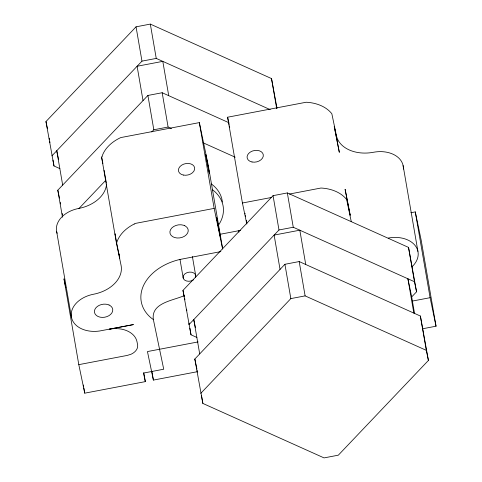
<?xml version="1.0" encoding="UTF-8"?>
<svg xmlns="http://www.w3.org/2000/svg" width="482" height="482" viewBox="0 0 482 482"><rect width="100%" height="100%" fill="white"/><g stroke="black" fill="none" stroke-linecap="round" stroke-linejoin="round"><path stroke-width="0.72" d="M143.781 372.749L145.317 381.624L84.748 393.167L78.801 364.651L127.26 355.415L130.911 354.282A12.333 8.736 -9.8 0 0 134.032 352.432A12.375 8.766 -9.8 0 0 135.942 350.534A12.333 8.736 -9.8 0 0 137.545 347.311L137.677 345.094L136.99 341.702A24.648 17.46 -9.8 0 0 122.729 329.393L121.313 329.098A24.648 17.46 -9.8 0 0 109.197 329.212L133.424 324.591L99.491 331.02A26.311 18.635 -9.8 0 1 71.372 316.843A26.311 18.635 -9.8 0 1 93.514 294.243A32.89 23.299 -9.8 0 0 121.06 265.275L116.517 243.47L101.696 157.68L102.009 156.536M116.517 243.47L116.831 242.326A37.012 26.215 -9.8 0 1 134.237 224.016M59.882 168.616L53.984 165.965L45.959 121.566L136.045 26.823L150.324 24.1L271.517 78.572L277.023 108.366M51.881 155.885L141.973 61.136L156.246 58.418L270.209 109.637M62.479 217.213L57.81 190.197L147.902 95.454L162.175 92.731L228.932 122.735M78.753 208.724L105.679 180.407M151.758 131.948L153.824 129.766L168.104 127.049L171.526 128.586M196.897 337.448L190.999 334.797L182.967 290.399L273.059 195.656L287.338 192.933L408.531 247.405L416.562 291.803L411.694 296.924L414.592 313.716M188.896 324.717L278.988 229.968L293.261 227.251L414.46 281.723L416.562 291.803M194.824 359.03L284.916 264.287L299.189 261.563L420.388 316.035L428.414 360.434L338.328 455.177L324.049 457.9L202.856 403.428L194.824 359.03L196.927 369.116M200.753 393.348L290.839 298.599L305.118 295.882L426.317 350.354L428.414 360.434M134.237 224.016L135.641 223.359L214.159 208.393L199.343 122.603L120.819 137.569L119.415 138.226A37.012 26.215 -9.8 0 0 102.009 156.536M184.347 295.568C173.339 300.641 150.782 302.726 153.372 319.584L163.723 369.218L143.534 373.068L145.317 381.624M220.877 251.592L179.672 259.509A49.333 34.945 -9.8 0 0 150.806 317.662L153.372 319.584M246.808 224.028L242.428 203.006L227.606 117.216L306.13 102.25L307.691 102.341A37.012 26.215 -9.8 0 1 331.104 112.866L331.857 113.812L336.4 135.617A32.89 23.299 -9.8 0 0 373.46 152.27A26.311 18.635 -9.8 0 1 403.362 169.104M242.428 203.006L271.782 197.409M289.393 194.053L320.946 188.034L322.506 188.131A37.012 26.215 -9.8 0 1 345.925 198.656L346.672 199.596L351.221 221.407M219.72 234.354L240.476 230.396M410.875 212.743L415.279 211.899L421.226 240.422L436.041 326.206L422.75 328.742M388.287 238.096L389.908 237.789A26.311 18.635 -9.8 0 1 415.303 245.742A26.311 18.635 -9.8 0 1 412.026 266.745M198.138 341.907L147.45 351.565L153.39 380.087L197.71 371.634M412.478 301.051L430.101 297.689L415.279 211.899M203.024 142.744L235.204 157.204M115.144 233.957L115.493 235.33M119.777 258.165L116.596 242.705M430.101 297.689L436.041 326.206M411.694 296.924L407.911 278.777L413.833 313.089M227.606 117.216L229.119 124.464M229.42 125.916L229.721 127.362M199.343 122.603L208.26 165.38L222.57 248.206M214.159 208.393L222.624 248.989M195.433 327.579L193.77 319.596L199.693 353.909M182.967 290.399L184.323 296.882M184.624 298.322L184.919 299.762M101.696 157.68L102.907 163.494M58.569 159.47L56.756 150.758L62.678 185.076M45.959 121.566L47.459 128.766M57.81 190.197L59.461 198.12M65.811 287.64L63.986 278.861L78.801 364.651M246.688 222.347L246.874 223.299M106.287 182.654L104.1 170.357M246.302 220.346L246.495 221.358M245.41 215.55L245.567 216.424M403.109 165.597L417.924 251.387M408.531 247.405L414.46 281.723M420.388 316.035L426.317 350.354M305.739 264.51L299.816 230.191L274.119 235.089L280.042 269.408M271.517 78.572L276.686 108.504M287.338 192.933L293.261 227.251M299.189 261.563L305.118 295.882M273.059 195.656L278.988 229.968M284.916 264.287L290.839 298.599M238.68 230.739L238.927 232.179M168.724 95.677L162.802 61.359L137.105 66.257L143.027 100.575M192.39 256.526L195.788 276.198M150.324 24.1L156.246 58.418M162.175 92.731L168.104 127.049M179.991 259.412L183.262 278.343M186.588 309.245L186.835 310.703M188.98 323.115L189.233 324.573M189.866 328.224L190.999 334.797M197.18 370.574L197.433 372.032M201.464 395.397L202.856 403.428M136.045 26.823L141.973 61.136M147.902 95.454L153.824 129.766M151.86 371.212L153.39 380.087M119.096 253.93L119.349 255.382M115.09 233.993L116.343 241.253M49.194 138.22L49.447 139.678M49.694 141.142L49.947 142.6M52.978 160.12L53.984 165.965M60.292 202.47L60.545 203.928M62.184 213.424L62.437 214.882M83.344 385.034L83.597 386.51M83.856 387.992L84.748 393.167M56.659 231.631L71.475 317.421M245.043 213.406L245.145 214.032M106.564 183.871A32.89 23.299 -9.8 0 1 80.717 208.025L77.078 208.802A26.311 18.635 -9.8 0 0 57.129 233.33M211.502 184.052A45.224 32.035 -9.8 0 1 222.359 202.024M193.463 279.879A6.411 4.543 -9.8 0 1 183.485 278.831A6.411 4.543 -9.8 0 1 189.125 272.143A6.411 4.543 -9.8 0 1 195.553 277.403M212.49 189.769A45.224 32.035 -9.8 0 1 218.599 224.98M205.73 154.487L209.393 173.484L205.73 154.487M216.593 217.394L220.256 236.397L216.593 217.394M184.546 225.624L183.582 225.257A9.248 6.549 -9.8 0 0 171.7 228.076A9.248 6.549 -9.8 0 0 172.713 236.686L174.556 237.518A9.248 6.549 -9.8 0 0 186.438 234.698A9.248 6.549 -9.8 0 0 185.425 226.088L184.546 225.624M109.071 305.01L108.101 304.636A9.248 6.549 -9.8 0 0 94.436 311.059A9.248 6.549 -9.8 0 0 106.877 316.65A9.248 6.549 -9.8 0 0 109.95 305.468L109.071 305.01M339.304 152.216L334.261 126.489L339.304 152.216M350.173 215.129L345.124 189.396L350.173 215.129M183.377 175.068A8.224 5.802 -11.8 0 0 194.638 167.808A8.224 5.802 -11.8 0 0 181.666 165.157A8.224 5.802 -11.8 0 0 183.377 175.068M252.02 161.988A8.224 5.802 -11.8 0 0 263.28 154.722A8.224 5.802 -11.8 0 0 250.309 152.077A8.224 5.802 -11.8 0 0 252.02 161.988"/></g></svg>
